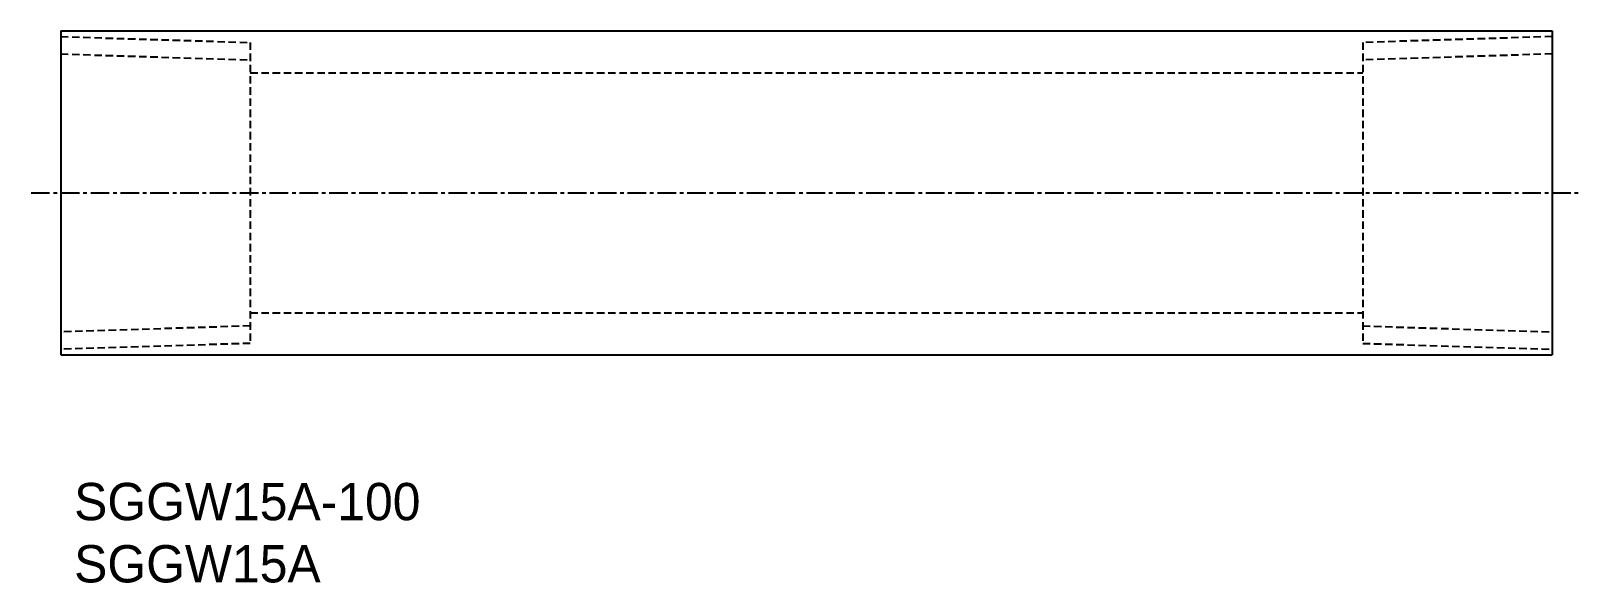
# Model space of a CAD drawing. Extents: x 70 to 174, y 195 to 232.
import ezdxf

# ---------------------------------------------------------------- set-up
doc = ezdxf.new("R2010")
doc.units = 0
doc.linetypes.add('CENTER', pattern=[2, 1.25, -0.25, 0.25, -0.25])
doc.linetypes.add('DASHED', pattern=[0.75, 0.5, -0.25])
doc.layers.get('0').update_dxf_attribs({"linetype": 'CONTINUOUS'})
doc.layers.add('CENTER', color=1, linetype='CENTER')

msp = doc.modelspace()

# ---------------------------------------------------------------- linework, layer by layer
for p, q in [((71.53, 231.88), (171.53, 231.88)), ((71.53, 231.88), (71.53, 210.18)), ((171.53, 231.88), (171.53, 210.18)), ((171.53, 231.88), (171.53, 210.18)), ((71.53, 210.18), (171.53, 210.18))]:
    msp.add_line(p, q)
at = {"color": 3, "linetype": 'DASHED'}
for p, q in [((71.53, 231.5), (84.23, 231.11)), ((84.23, 231.11), (84.23, 210.94)), ((171.53, 231.5), (158.83, 231.11)), ((158.83, 231.11), (158.83, 210.94)), ((71.53, 230.34), (84.23, 229.94)), ((171.53, 230.34), (158.83, 229.94)), ((84.23, 229.08), (158.83, 229.08)), ((84.23, 212.98), (158.83, 212.98)), ((84.23, 212.11), (71.53, 211.71)), ((158.83, 212.11), (171.53, 211.71)), ((84.23, 210.94), (71.53, 210.55)), ((158.83, 210.94), (171.53, 210.55))]:
    msp.add_line(p, q, dxfattribs=at)
at = {"layer": 'CENTER', "color": 1}
msp.add_line((69.53, 221.03), (173.53, 221.03), dxfattribs=at)

# ---------------------------------------------------------------- texts
at = {"linetype": 'DASHED'}
for s, p in [('SGGW15A-100', (72.42, 199.09)), ('SGGW15A', (72.42, 194.92))]:
    msp.add_text(s, height=2.5, dxfattribs=at).set_placement(p)

doc.saveas('drawing.dxf')
